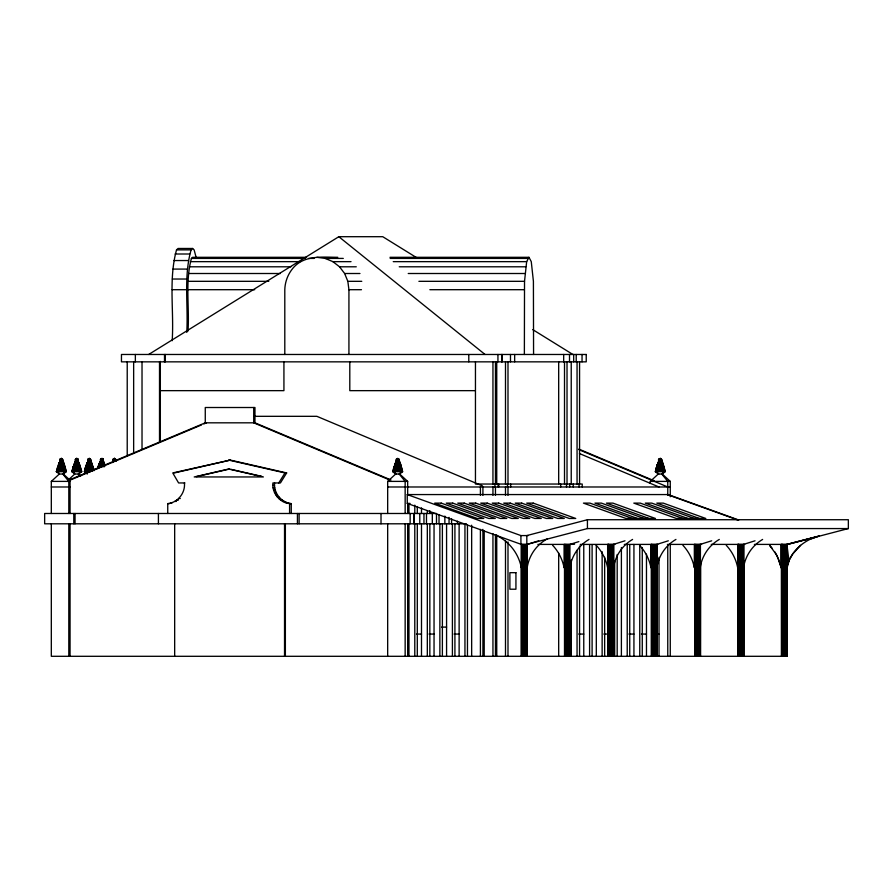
<?xml version="1.0" encoding="UTF-8"?>
<svg xmlns="http://www.w3.org/2000/svg" width="893" height="893" viewBox="0 0 893 893"><rect width="100%" height="100%" fill="white"/><g stroke="black" fill="none" stroke-linecap="round" stroke-linejoin="round"><path stroke-width="1.34" d="M521.557 566.508L521.557 656.299L521.523 544.406M521.947 656.299L521.947 566.508M523.845 656.299L523.845 544.406L524.604 656.299L524.615 544.406L525.352 656.299L525.374 544.406L526.022 656.299L526.055 544.406L526.569 656.299L526.613 544.406M527.227 566.508L527.183 656.299L527.015 544.406L526.97 656.299L527.227 544.406L538.713 540.801M570.571 562.367L570.515 656.299L570.415 562.367L570.337 656.299L570.18 603.813M608.602 656.299L608.602 544.406M609.138 656.299L609.149 544.406M609.796 656.299L609.819 544.406M610.533 656.299L610.566 544.406M611.303 656.299L611.337 544.406M612.051 656.299L612.096 544.406M612.721 656.299L612.765 544.406M613.268 656.299L613.324 544.406M613.658 656.299L613.714 544.406M613.871 656.299L613.926 565.135M651.566 656.299L651.577 544.406M651.946 656.299L651.957 544.406M652.482 656.299L652.493 544.406M653.151 656.299L653.163 544.406M653.888 656.299L653.91 544.406M654.658 656.299L654.692 544.406M655.395 656.299L655.44 544.406M656.065 656.299L656.121 544.406M656.623 656.299L656.668 544.406M657.014 656.299L657.069 544.406M657.215 656.299L657.281 562.367M694.921 656.299L694.921 544.406M694.944 656.299L694.944 567.892M695.301 656.299L695.301 544.406M695.837 656.299L695.848 544.406M696.495 656.299L696.518 544.406M697.232 656.299L697.254 544.406M698.002 656.299L698.036 544.406M698.75 656.299L698.784 544.406M699.42 656.299L699.465 544.406M699.967 656.299L700.023 544.406M700.358 656.299L700.413 544.406M700.57 656.299L700.625 562.367M738.645 656.299L738.69 544.406M739.181 656.299L739.192 544.406M739.839 656.299L739.862 544.406M740.587 656.299L740.61 544.406M741.357 656.299L741.38 544.406M742.094 656.299L742.139 544.406M742.764 656.299L742.809 544.406M743.322 656.299L743.367 544.406M743.713 656.299L743.769 544.406M743.914 656.299L743.969 562.367M782.536 656.299L782.536 544.406L783.194 656.299L783.194 544.406L783.931 656.299L783.942 544.406L784.701 656.299L784.724 544.406L785.449 656.299L785.472 544.406L786.119 656.299L786.153 544.406L786.666 656.299L787.113 544.406L787.057 656.299L787.28 562.367M786.666 656.299L786.711 544.406M51.314 523.8L51.314 656.299L787.269 656.299L787.313 562.367M527.216 551.282L527.171 567.758A39.471 39.069 -90 0 1 547.342 538.836M526.569 656.299L527.015 544.406M570.292 562.367L569.913 656.299L569.913 544.406L578.865 541.604M782.536 544.406L781.989 656.299L781.989 544.406M61.104 459.895L61.316 458.422L62.767 459.895L59.853 459.895L61.316 458.422L62.488 459.895M76.564 459.895L76.776 458.422L78.227 459.895L75.313 459.895L76.776 458.422L77.948 459.895M89.099 459.895L89.311 458.422L90.773 459.895L87.849 459.895L89.311 458.422L90.494 459.895M101.646 459.895C101.166 455.731 106.557 462.239 100.396 459.895M114.181 459.895L114.393 458.422L115.856 459.895L112.931 459.895L114.393 458.422L115.577 459.895M172.193 340.702C174.124 310.675 168.42 279.297 176.524 249.884L178.042 248.477L192.609 248.477L194.127 249.884L196.27 257.932M186.76 332.43C188.367 305.127 183.467 276.573 191.102 249.884L192.609 248.477M188.01 331.046C189.584 307.036 184.985 281.954 191.426 258.412L192.609 257.307L306.589 257.307M397.463 459.895L397.664 458.422L399.126 459.895M524.37 354.476L524.526 281.317L526.669 261.649L528.969 257.307L531.268 261.649L533.411 281.317L533.567 354.476M660.061 459.895L660.273 458.422L661.724 459.895M291.263 513.486L291.263 503.63C280.614 503.886 271.695 493.394 272.923 482.946L280.424 482.946L286.653 472.933L230.338 460.085L172.751 472.933L178.589 482.946L184.918 482.946M291.263 503.63C281.284 502.681 273.47 492.858 274.586 482.946M60.434 459.895C63.202 456.033 65.245 469.126 66.316 471.671L63.314 474.027L59.318 474.027L56.382 471.671L60.534 459.895L62.845 461.268L59.853 461.268L60.702 459.895L60.077 460.81L63.068 461.737L59.63 461.737L60.534 459.895L56.382 471.671L66.316 471.671M75.883 459.895C76.642 456.546 79.042 461.056 75.592 459.895M88.429 459.895C90.55 455.676 92.292 466.336 93.43 468.077M112.697 462.518L113.768 458.857L114.628 458.477L115.923 461.268L113.623 459.895L113.154 460.81L115.543 461.268L115.03 459.895L115.71 460.81L113.154 460.81L113.791 459.895L112.931 461.268M402.598 471.671L399.673 474.027L395.666 474.027L392.741 471.671L397.039 458.857L398.256 458.622L398.847 459.895M665.196 471.671L662.271 474.027L658.264 474.027L655.339 471.671L659.648 458.857L660.853 458.622L661.445 459.895M60.132 459.895L61.371 458.477L60.545 459.158M88.128 459.895L88.72 458.622L89.758 458.622M100.675 459.895L101.858 458.422L103.03 459.895M113.21 459.895L114.449 458.477L113.634 459.158M396.492 459.895C399.763 455.888 401.448 469.026 402.676 471.671L392.741 471.671L396.559 461.268M659.09 459.895C662.372 455.888 664.046 469.026 665.274 471.671L655.339 471.671L659.492 459.895L661.802 461.268L658.989 461.737L658.163 462.674L662.852 463.623L657.761 463.623L659.492 459.895L655.562 470.633L665.051 470.633M100.396 459.895C102.762 455.564 104.046 463.925 105.173 465.577L98.61 465.577L97.661 468.579L98.833 468.077L97.951 467.564L99.179 466.57M112.931 459.895L115.8 459.515M661.735 459.895C653.643 461.636 663.354 456.546 659.503 459.158M75.313 459.895L75.905 459.705M87.849 459.895L88.44 459.705M658.811 459.895L659.402 459.705M90.55 471.671L84.377 471.671L88.541 459.895L87.626 461.737L91.064 461.737L88.072 460.81L88.697 459.895L87.849 461.268L90.84 461.268L88.541 459.895L84.377 471.671L87.313 474.027M58.402 467.564L57.576 467.072L58.637 466.57M800.552 545.31L792.772 553.984L788.954 560.648L786.878 544.406L815.008 537.251C802.55 541.549 789.434 552.678 786.878 567.758L786.878 544.406L819.093 535.99M787.079 567.758L789.166 560.648M101.233 458.857C103.197 457.138 97.103 465.499 98.308 467.753M394.996 466.57L394.606 465.086L395.51 464.594M81.776 471.671L71.842 471.671L75.994 459.895L75.09 461.737L78.528 461.737L75.537 460.81L76.162 459.895L75.313 461.268L78.305 461.268L75.994 459.895L71.842 471.671L74.766 474.027L78.774 474.027L81.698 471.671L77.624 459.895M59.15 464.594L59.429 463.623M100.742 461.268L101.244 459.895L100.396 461.268L103.387 461.268L102.829 460.81L101.076 459.895L100.172 461.737L104.436 463.623L99.748 462.674L100.742 461.268L103.164 460.81L102.494 459.895L104.314 465.577L98.967 464.594L100.574 461.737L98.61 465.577L104.559 466.57L98.275 466.57L100.831 466.771M58.804 463.623L63.894 463.623L59.206 462.674L60.043 461.737L58.425 464.594L63.771 465.577L65.022 471.671L62.811 474.027L68.806 481.394L68.806 513.486M75.034 463.154L75.492 461.737L74.666 462.674L79.354 463.623L74.264 463.623L74.744 464.114L73.885 464.594L79.231 465.577L80.47 471.671L78.271 474.027L79.979 476.136M87.581 463.154L88.039 461.737L87.213 462.674L91.89 463.623L86.811 463.623L87.291 464.114L86.42 464.594L91.767 465.577L92.85 470.633L84.601 470.633A39.292 31.646 90 0 1 85.427 467.575L86.632 466.57M75.637 459.515L76.876 458.622M75.179 462.674L74.465 463.154L79.153 463.154L75.09 461.737L75.816 460.81M667.763 495.358L667.763 481.394L661.769 474.027L663.968 471.671L663.8 470.633L655.685 470.12L663.711 470.12L655.808 469.606L659.492 459.895L659.034 460.81L662.026 461.737L658.587 461.737L659.313 460.81L658.811 461.268L661.579 461.737L662.45 462.674L658.163 462.674L659.492 459.895L656.366 467.564L663.32 468.077L656.076 468.579L657.248 468.077M397.876 459.515C398.546 457.205 395.052 459.594 396.805 459.705M663.8 470.633L662.729 465.577L657.382 464.594L659.492 459.895L656.69 466.57L664.079 467.072M662.974 466.57L657.025 465.577L659.492 459.895M112.563 462.25L113.623 459.895L113.121 461.737M112.73 461.748L113.623 459.895M396.894 459.895L396.425 460.81L398.981 460.81L398.311 459.895L399.852 462.674L395.566 462.674L396.392 461.737L399.204 461.268L396.894 459.895L395.566 462.674L400.243 463.623L395.164 463.623L395.644 464.114L396.079 462.674L395.365 463.154L400.444 464.114L399.863 464.594L401.37 471.671L399.171 474.027L405.154 481.394L405.154 513.486M278.75 482.946L284.979 472.933L286.653 472.933M659.659 459.895L659.034 460.81L661.579 460.81L660.909 459.895L662.729 465.577M167.739 513.486L167.739 503.63C177.718 502.681 185.532 492.858 184.416 482.946M51.314 513.486L51.314 481.394L59.318 474.027M68.772 479.552L74.766 474.027M387.674 513.486L387.674 481.394L395.666 474.027M650.271 483.314L650.271 481.394L658.264 474.027M400.377 466.57L394.427 465.577L400.99 465.577L398.981 461.737L396.213 461.268L397.061 459.895L396.425 460.81L399.428 461.737L395.99 461.737L400.042 463.154L395.365 463.154M401.928 468.579L393.478 468.579L394.65 468.077L393.768 467.564L401.638 467.564L394.092 466.57L395.242 465.577M60.199 461.268L59.63 461.737L63.693 463.154L59.005 463.154L59.731 462.674M56.382 471.671L57.811 470.633M91.767 465.577L92.079 464.114L87.012 463.154L87.726 462.674M105.173 465.577L104.046 464.594L104.626 464.114L99.547 463.154L100.262 462.674M657.025 465.577L663.588 465.577L662.182 463.623L657.962 463.154L658.677 462.674L658.241 464.114L657.761 463.623L658.532 463.154M148.684 354.476L338.827 236.701L382.751 236.701L417.009 257.91M99.826 464.114L99.346 463.623L100.116 463.154M395.164 463.623L395.934 463.154M658.108 464.594L656.69 466.57L663.923 466.57M79.711 467.564L73.036 467.072L74.097 466.57M65.58 468.579L57.13 468.579L64.363 468.077L57.42 467.564L58.525 467.072M81.029 468.579L72.579 468.579L73.751 468.077L72.869 467.564L73.974 467.072L73.036 467.072M93.575 468.579L85.125 468.579L86.297 468.077L85.415 467.564L93.285 467.564L94.089 470.633M69.252 479.976L205.267 422.824L254.963 422.824L254.963 407.509L205.267 407.509L205.267 422.824M70.971 479.787L201.394 424.979M203.905 423.918L206.462 422.847M337.777 257.307C322.987 257.262 305.54 254.94 294.188 266.795C288.361 273.035 285.046 281.172 284.8 289.7L284.8 354.476M64.854 470.633L56.728 470.12L57.989 469.606M57.9 470.12L56.605 470.633L66.093 470.633M73.36 470.12L72.065 470.633L81.553 470.633M84.601 470.633L85.895 470.12M624.988 540.801L613.48 544.406L613.48 567.758A39.471 39.069 -90 0 1 632.59 539.428M668.332 540.801L656.824 544.406L656.824 567.758A39.471 39.069 -90 0 1 675.934 539.428M711.676 540.801L700.179 544.406L700.179 567.758A39.471 39.069 -90 0 1 719.289 539.428M755.031 540.801L743.523 544.406L743.523 567.758A39.471 39.069 -90 0 1 762.633 539.428M819.294 535.99L811.279 538.836M587.427 519.726L526.814 535.577L526.814 544.406L587.427 528.567L848.35 528.567L848.35 519.726L587.427 519.726L587.427 528.567M848.35 528.567L787.738 544.406L754.373 544.406M174.425 472.933L230.338 460.085M228.675 469.026L194.205 476.951L263.39 476.951L228.675 469.026L229.59 469.026L196.449 476.65M62.153 458.857L60.691 458.857M76.932 459.013L77.602 458.857M89.479 459.013L90.148 458.857M102.684 458.857L101.088 459.158M115.23 458.857L113.768 458.857M398.501 458.857L396.905 459.158M661.099 458.857L659.648 458.857M75.659 461.268L78.082 460.81L77.412 459.895L79.231 465.577M92.024 466.57L86.063 465.577L92.626 465.577L91.51 464.594L89.947 459.895L90.628 460.81L87.626 461.737L91.689 463.154L87.012 463.154M61.148 459.013L60.289 459.158L62.186 459.705L60.177 459.515M59.887 459.705L61.517 459.515L61.461 458.857M76.608 459.013L75.749 459.158L77.635 459.705L76.564 459.705M89.144 459.013L88.295 459.158L90.182 459.705L88.173 459.515M101.69 459.013L100.831 459.158L102.717 459.705L100.719 459.515M114.226 459.013L113.378 459.158L115.264 459.705L113.255 459.515M397.508 459.013L396.648 459.158L398.535 459.705L396.525 459.515M660.106 459.013L659.246 459.158L661.133 459.705L659.134 459.515M72.579 468.579L79.823 468.077L72.869 467.564L80.738 467.564L73.193 466.57L80.426 466.57M85.125 468.579L92.359 468.077L85.415 467.564M393.478 468.579L400.711 468.077L393.768 467.564M570.359 544.406L574.534 544.239M176.524 249.884L191.102 249.884M175.117 254.003L189.684 254.003M389.984 257.307L528.969 257.307M191.426 258.412L305.395 258.412M308.565 258.412L314.146 258.412M316.859 257.307L325.164 258.412L343.292 258.412M390.174 258.412L527.774 258.412M173.901 260.544L188.479 260.544M190.309 261.649L300.115 261.649M325.164 258.412L332.888 261.649L351.027 261.649M393.244 261.649L526.669 261.649M189.361 266.795L290.828 266.795M332.888 261.649L339.53 266.795L356.274 266.795M399.238 266.795L525.72 266.795M172.974 269.083L187.541 269.083M188.635 273.504L280.369 273.504M339.53 266.795L344.631 273.504L359.968 273.504M408.235 273.504L524.984 273.504M172.382 279.029L186.961 279.029M188.177 281.317L268.782 281.317M344.631 273.504L347.835 281.317L361.777 281.317M418.895 281.317L524.526 281.317M172.193 289.7L186.76 289.7M188.01 289.7L254.728 289.7M347.835 281.317L348.929 289.7L361.475 289.7M429.857 289.7L524.37 289.7M160.338 390.654L283.929 390.654L283.929 361.844M474.909 390.654L349.799 390.654L349.799 361.844M254.36 416.317L316.859 416.317L482.477 485.915M76.463 458.477L77.211 458.622M60.59 458.622L62.041 458.622M76.039 458.622L77.501 458.622M88.586 458.622L90.037 458.622M101.121 458.622L102.583 458.622M113.668 458.622L115.119 458.622M396.939 458.622L398.401 458.622M659.536 458.622L660.999 458.622M60.289 458.857L62.343 458.857M75.738 458.857L77.803 458.857M88.284 458.857L90.338 458.857M100.82 458.857L102.885 458.857M113.366 458.857L115.42 458.857M396.637 458.857L398.702 458.857M659.235 458.857L661.3 458.857M60.054 459.158L62.577 459.158M75.503 459.158L78.037 459.158M88.05 459.158L90.573 459.158M100.585 459.158L103.119 459.158M113.132 459.158L115.655 459.158M396.403 459.158L398.925 459.158M659.012 459.158L661.534 459.158M59.909 459.515L62.722 459.515M75.358 459.515L78.182 459.515M87.905 459.515L90.718 459.515M103.264 459.515L100.44 459.515L100.987 459.705M399.082 459.515L396.213 459.895L399.126 459.895M658.855 459.515L661.68 459.515M112.965 459.705L113.523 459.705M60.077 460.81L62.622 460.81L61.952 459.895L63.771 465.577M75.537 460.81L78.082 460.81M88.072 460.81L90.628 460.81M103.164 460.81L100.619 460.81L103.61 461.737L100.172 461.737M396.213 461.268L399.204 461.268M658.811 461.268L661.802 461.268M59.206 462.674L63.492 462.674L62.622 461.737L59.853 461.268M74.666 462.674L78.952 462.674L78.082 461.737L75.313 461.268M87.213 462.674L91.488 462.674L90.617 461.737L87.849 461.268M99.748 462.674L104.034 462.674L103.164 461.737L100.396 461.268L102.706 459.895L101.646 459.705M99.547 463.154L104.235 463.154M657.962 463.154L662.651 463.154L658.587 461.737M99.346 463.623L104.436 463.623M58.425 464.594L64.274 464.594M73.885 464.594L79.734 464.594M86.42 464.594L92.269 464.594M98.967 464.594L104.816 464.594M400.633 464.594L394.784 464.594L400.131 465.577M657.382 464.594L663.231 464.594M64.966 466.57L57.732 466.57L65.289 467.564L57.42 467.564M92.961 466.57L85.728 466.57L93.285 467.564M394.092 466.57L401.325 466.57M97.951 467.564L98.944 467.564M656.366 467.564L664.236 467.564M656.076 468.579L664.537 468.579M65.848 469.606L56.728 470.12M81.308 469.606L72.188 470.12L80.303 470.633M93.843 469.606L84.723 470.12L92.85 470.633M402.207 469.606L393.087 470.12L401.203 470.633M655.808 469.606L664.805 469.606M392.965 470.633L402.453 470.633M51.314 481.394L70.056 481.394M387.674 481.394L407.666 481.394L407.666 495.191M650.271 481.394L670.263 481.394L670.263 496.754M272.856 485.401L274.519 485.401M51.314 486.986L70.056 486.986M387.674 486.986L670.263 486.986M273.102 487.846L274.776 487.846M273.66 490.246L275.323 490.246M274.519 492.545L276.183 492.545M521.345 656.299L521.333 544.406L407.253 503.395L407.253 494.566L668.176 494.566L738.734 520.016M275.658 494.722L277.332 494.722M277.076 496.72L278.75 496.72M178.6 498.528L180.274 498.528M278.728 498.528L280.402 498.528M176.725 500.102L178.399 500.102M280.603 500.102L282.277 500.102M174.671 501.419L176.345 501.419M282.657 501.419L284.331 501.419M284.867 502.458L286.541 502.458M170.139 503.194L171.813 503.194M287.189 503.194L288.863 503.194M407.253 503.395L410.032 503.395M167.739 503.63L169.413 503.63M466.447 523.8L44.65 523.8L44.65 513.486L436.498 513.486L436.498 523.8M407.253 494.566L520.92 535.577L528.288 535.577M527.238 544.406L520.92 544.406L520.92 535.577M537.854 544.406L570.582 544.406M580.26 544.406L614.853 544.406M624.296 544.406L657.739 544.406M667.428 544.406L701.53 544.406M711.23 544.406L744.662 544.406M772.367 548.536L769.61 545.299L777.122 555.714L781.252 567.758L778.663 559.587L775.012 552.019M441.566 627.098L446.578 627.098M628.918 634.052L633.93 634.075M641.453 634.052L646.476 634.075M656.511 634.063L659.012 634.075M578.753 634.052L583.765 634.075M603.835 634.052L608.847 634.075M454.102 634.052L459.125 634.075M416.484 634.052L421.496 634.075M429.02 634.052L434.043 634.075M656.534 467.072L663.209 467.564M393.925 467.072L400.611 467.564M98.118 467.072L100.786 467.273M85.572 467.072L92.247 467.564M57.576 467.072L64.251 467.564M74.465 463.154L78.684 463.623L80.091 465.577L73.527 465.577L79.477 466.57M59.005 463.154L63.224 463.623L64.631 465.577L58.067 465.577L64.017 466.57M660.061 459.705L661.155 459.895M397.463 459.705L398.546 459.895M114.192 459.705L115.275 459.895M89.11 459.705L90.193 459.895M61.104 459.705L62.197 459.895M60.445 459.705L61.528 459.895M397.039 458.857L397.854 459.158M228.664 460.085L284.979 472.933M230.93 469.327L261.649 476.337M667.272 494.566L737.83 520.016M699.342 518.465L656.79 503.116L663.276 503.116L705.816 518.465L676.347 518.465L633.807 503.116L640.281 503.116L682.832 518.465M694.33 518.465L651.778 503.116L645.293 503.116L687.844 518.465M648.977 518.465L606.436 503.116L612.911 503.116L655.462 518.465L625.982 518.465L583.442 503.116L589.916 503.116L632.467 518.465M643.965 518.465L601.413 503.116L594.939 503.116L637.479 518.465M578.82 449.09L654.022 480.691M578.999 449.692L667.763 486.986M579.423 453.544L659.012 486.986M253.757 422.311L390.989 479.976M389.728 479.976L253.712 422.824L253.712 407.509M532.741 329.606L572.893 354.476M338.827 236.701L485.044 354.476M662.271 474.027L670.263 481.394M399.673 474.027L407.666 481.394M78.774 474.027L80.772 475.869M63.314 474.027L70.313 480.479M657.304 472.464L658.766 474.027M394.706 472.464L396.168 474.027M73.07 471.671L74.543 473.245M57.621 471.671L59.083 473.245M660.418 458.857L660.474 459.515M787.28 562.836L787.313 566.787M787.18 585.853L787.269 656.299M564.722 566.508L564.822 619.005M781.621 544.406L781.643 656.299M781.431 544.406L781.431 656.299M781.04 544.406L781.04 567.758M738.087 544.406L738.076 656.299M737.696 544.406L737.696 567.758A45.331 44.873 -89.6 0 0 726.266 545.299M694.732 544.406L694.732 656.299M694.341 544.406L694.341 567.758A45.331 44.862 90 0 0 682.911 545.299M670.263 544.719L670.263 656.299M667.763 544.719L667.763 656.299M659.012 557.277L659.012 656.299M651.377 544.406L651.377 656.299M650.997 544.406L650.997 567.758A45.331 44.862 90 0 0 639.567 545.299M646.476 554.118L646.476 656.299M642.268 547.509L642.268 656.299M639.756 544.719L639.756 656.299M633.93 544.473L633.93 656.299M629.732 544.719L629.732 656.299M627.221 544.719L627.221 656.299M621.394 547.509L621.394 656.299M617.186 554.486L617.186 656.299M614.674 561.451L614.674 656.299M608.044 544.406L608.033 656.299M607.653 544.406L607.653 567.758A45.331 44.862 89.9 0 0 596.223 545.299M604.65 557.277L604.65 656.299M602.139 551.695L602.139 656.299M596.312 544.719L596.312 656.299M592.104 544.719L592.104 656.299M589.592 544.719L589.592 656.299M583.765 544.473L583.765 656.299M582.225 486.986L582.225 484.039L475.456 484.039L475.456 361.844M582.046 354.476L582.046 361.844M579.568 361.844L579.568 484.039M579.568 546.114L579.568 656.299M579.055 484.039L579.055 486.986M577.057 361.844L577.057 484.039M577.057 550.3L577.057 656.299M576.219 354.476L576.219 361.844M573.686 354.476L573.686 361.844M573.228 484.039L573.228 486.986M571.23 361.844L571.23 484.039M571.23 560.056L571.23 656.299M569.689 484.039L569.689 486.986M569.511 354.476L569.511 361.844M569.366 544.406L569.366 656.299M568.696 544.406L568.696 656.299M567.948 544.406L567.948 656.299M567.178 544.406L567.178 656.299M567.022 361.844L567.022 484.039M566.508 484.039L566.508 486.986M566.441 544.406L566.441 656.299M565.782 544.406L565.782 656.299M565.247 544.406L565.247 656.299M564.867 544.406L564.867 656.299M564.677 544.406L564.689 656.299M564.51 361.844L564.51 484.039M564.51 567.033L564.51 656.299M564.086 544.406L564.086 567.758A45.331 44.862 89.9 0 0 552.655 545.299M563.673 354.476L563.673 361.844M560.681 484.039L560.681 486.986M558.683 361.844L558.683 484.039M558.683 553.091L558.683 656.299M523.097 544.406L523.097 656.299M522.438 544.406L522.438 656.299M521.903 544.406L521.903 656.299M514.658 354.476L514.658 361.844M510.662 484.039L510.662 486.986M510.483 354.476L510.483 361.844M507.994 361.844L507.994 484.039M507.994 486.986L507.994 495.358M507.994 541.928L507.994 656.299M507.481 484.039L507.481 486.986M505.494 361.844L505.494 484.039M505.494 486.986L505.494 495.358M505.494 540.533L505.494 656.299M502.123 354.476L502.123 361.844M501.743 354.476L501.743 361.844M498.74 484.039L498.74 486.986M498.127 484.039L498.127 486.986M497.937 354.476L497.937 361.844M496.742 361.844L496.742 484.039M496.742 534.952L496.742 656.299M495.459 361.844L495.459 484.039M495.459 486.986L495.459 495.358M495.459 534.952L495.459 656.299M494.945 484.039L494.945 486.986M492.947 361.844L492.947 484.039M492.947 486.986L492.947 495.358M492.947 533.556L492.947 656.299M484.207 530.688L484.207 656.299M482.912 486.986L482.912 495.358M482.912 529.37L482.912 656.299M480.412 486.986L480.412 495.358M480.412 529.37L480.412 656.299M471.66 525.196L471.66 656.299M468.792 354.476L468.792 361.844M467.463 525.196L467.463 656.299M464.952 523.8L464.952 656.299M459.125 523.8L459.125 656.299M457.406 521.222L457.406 523.8M454.917 523.8L454.917 656.299M452.405 523.8L452.405 656.299M451.568 518.643L451.568 523.8M449.045 517.36L449.045 523.8M446.578 523.8L446.578 656.299M444.859 516.065L444.859 523.8M442.381 523.8L442.381 656.299M439.869 523.8L439.869 656.299M439.032 514.781L439.032 523.8M434.043 523.8L434.043 656.299M432.324 513.486L432.324 523.8M429.834 510.696L429.834 513.486M429.834 523.8L429.834 656.299M427.323 510.696L427.323 513.486M427.323 523.8L427.323 656.299M426.486 513.486L426.486 523.8M423.963 513.486L423.963 523.8M421.496 507.916L421.496 513.486M421.496 523.8L421.496 656.299M419.777 513.486L419.777 523.8M417.299 506.521L417.299 513.486M417.299 523.8L417.299 656.299M414.787 505.125L414.787 513.486M414.787 523.8L414.787 656.299M414.33 513.486L414.33 523.8M413.95 513.486L413.95 523.8M410.155 513.486L410.155 523.8M408.961 503.73L408.961 513.486M408.961 523.8L408.961 656.299M407.666 503.395L407.666 513.486M407.666 523.8L407.666 656.299M405.154 523.8L405.154 656.299M387.674 523.8L387.674 656.299M381.01 513.486L381.01 523.8M348.929 289.7L348.929 354.476M299.11 513.486L299.11 523.8M297.436 513.486L297.436 523.8M289.589 503.63L289.589 513.486M285.369 523.8L285.369 656.299M284.532 523.8L284.532 656.299M174.671 523.8L174.671 656.299M165.339 354.476L165.339 361.844M164.502 354.476L164.502 361.844M160.338 361.419L160.338 442.381M159.512 361.844L159.512 442.381M158.418 513.486L158.418 523.8M142.02 361.844L142.02 449.324M135.356 354.476L135.356 361.844M133.649 361.844L133.649 453.499M127.219 361.844L127.219 456.267M75.057 513.486L75.057 523.8M73.795 513.486L73.795 523.8M70.056 479.641L70.056 513.486M70.056 523.8L70.056 656.299M68.806 523.8L68.806 656.299M496.307 535.376A45.331 44.862 90 0 1 521.345 567.758M569.913 567.758A39.471 39.069 -90 0 1 589.023 539.428M608.222 544.406L608.222 656.299L608.256 544.406M738.265 544.406L738.265 656.299L738.299 544.406M74.61 464.594L74.342 465.577L73.706 465.086L74.61 464.594M87.146 464.594L86.889 465.577L86.241 465.086L87.146 464.594M99.692 464.594L99.424 465.577L98.788 465.086L99.692 464.594M586.232 354.476L121.459 354.476L121.459 361.844L586.232 361.844L586.232 354.476M441.231 503.116L434.746 503.116L477.297 518.465L483.772 518.465L441.231 503.116M452.729 503.116L446.243 503.116L488.795 518.465L495.269 518.465L452.729 503.116M464.215 503.116L457.741 503.116L500.292 518.465L506.766 518.465L464.215 503.116M475.712 503.116L469.238 503.116L511.778 518.465L518.264 518.465L475.712 503.116M487.21 503.116L480.735 503.116L523.276 518.465L529.761 518.465L487.21 503.116M498.707 503.116L492.233 503.116L534.773 518.465L541.258 518.465L498.707 503.116M510.204 503.116L503.73 503.116L546.27 518.465L552.756 518.465L510.204 503.116M521.702 503.116L515.216 503.116L557.768 518.465L564.253 518.465L521.702 503.116M533.199 503.116L526.714 503.116L569.265 518.465L575.739 518.465L533.199 503.116M515.931 572.681L509.892 572.681L509.892 589.213L515.931 589.213L515.931 572.681"/></g></svg>
